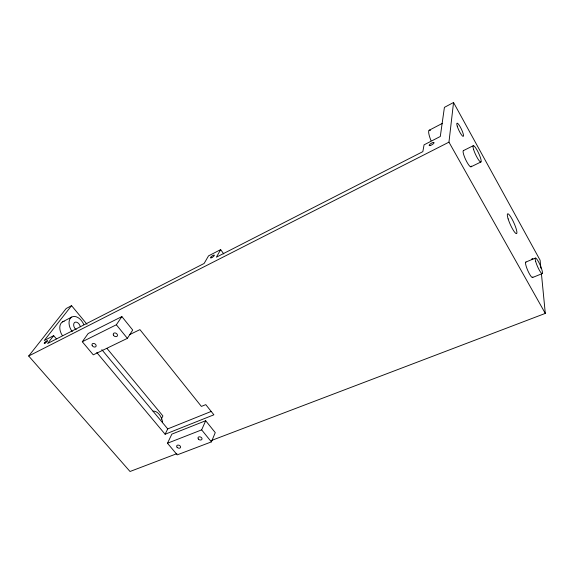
<?xml version="1.0" encoding="UTF-8"?>
<svg xmlns="http://www.w3.org/2000/svg" width="574" height="574" viewBox="0 0 574 574"><rect width="100%" height="100%" fill="white"/><g stroke="black" fill="none" stroke-linecap="round" stroke-linejoin="round"><path stroke-width="0.86" d="M211.239 440.574L545.3 313.404L448.961 142.151L453.546 102.509L444.412 107.367L440.301 136.483L424.064 144.849L422.837 151.636L216.398 257.181L220.667 249.625L223.788 253.945M211.397 441.887L215.257 432.631L205.679 420.72L171.863 434.131L167.472 443.243L177.222 454.859L211.397 441.887L201.653 429.876L205.679 420.72M96.776 352.508L165.111 434.245L167.737 428.907L211.268 411.414M161.308 419.085L162.901 415.949L106.958 348.396M127.371 338.359L132.702 330.036L121.875 316.583L88.166 333.53L82.29 341.745L93.282 354.847L127.371 338.359L116.343 324.769L121.875 316.583M56.41 338.861L53.669 335.647L47.613 343.482L204.114 263.466L208.534 255.875L220.667 249.625M86.975 324.267L71.563 305.655L44.263 340.497L53.669 335.647M176.914 453.647L130.025 471.491L28.7 356.016L66.204 308.503L71.563 305.655M62.48 321.892L71.671 317.092M429.122 130.291L442.289 123.41M28.7 356.016L448.961 142.151M463.361 150.646L473.249 145.71M82.29 341.745L116.343 324.769M471.046 166.79L480.962 161.961M129.451 334.707L139.927 329.62L201.388 406.414L205.772 404.627L213.887 414.808L165.111 434.245M525.784 262.088L535.434 258.078M532.564 277.515L542.265 273.59M167.472 443.243L201.653 429.876M101.835 349.681L167.737 428.907M453.546 102.509L540.105 260.201L540.88 268.18M541.404 273.497L545.3 313.404M531.94 259.505A6.78 1.205 66.4 0 1 532.93 259.039M471.304 166.065A8.94 1.758 64.9 0 1 466.016 160.347A8.94 1.758 64.9 0 1 463.649 150.603M532.816 276.89A8.431 1.564 66.4 0 1 528.051 271.143A8.431 1.564 66.4 0 1 526.049 262.074M62.207 335.324A10.569 6.981 60.7 0 1 64.137 321.289M431.038 140.709A13.704 3.014 64.4 0 1 430.45 130.463M153.036 411.178A10.052 6.199 68.7 0 1 162.621 422.701M76.177 329.72A4.527 2.942 60.9 0 1 73.673 324.475A4.527 2.942 60.9 0 1 76.751 322.258A4.527 2.942 60.9 0 1 80.31 326.721M72.252 331.679A10.648 6.917 60.9 0 1 71.592 317.142A10.648 6.917 60.9 0 1 83.754 324.439M508.141 218.902A10.87 1.987 65.8 0 0 516.435 233.64A10.87 1.987 65.8 0 0 511.728 218.522A10.87 1.987 65.8 0 0 508.141 218.902M457.22 126.108A7.304 1.385 64.6 0 0 463.075 136.375A7.304 1.385 64.6 0 0 460.183 126.818A7.304 1.385 64.6 0 0 457.22 126.108M45.009 343.144A2.131 0.466 -38.7 0 0 47.606 340.755A2.131 0.466 -38.7 0 0 45.145 342.018A2.131 0.466 -38.7 0 0 45.009 343.144M211.77 257.654A2.361 0.624 -36 0 0 214.332 255.136A2.361 0.624 -36 0 0 211.153 256.772A2.361 0.624 -36 0 0 211.77 257.654M430.242 145.538A2.834 0.804 -31.1 0 0 434.066 142.768A2.834 0.804 -31.1 0 0 430.514 143.787A2.834 0.804 -31.1 0 0 430.242 145.538M92.184 345.562A2.239 1.629 31.8 0 0 95.793 346.646A2.239 1.629 31.8 0 0 94.201 343.539A2.239 1.629 31.8 0 0 92.184 345.562M113.422 335.123A2.274 1.686 31.4 0 0 117.103 336.213A2.274 1.686 31.4 0 0 115.532 333.035A2.274 1.686 31.4 0 0 113.422 335.123M177.079 447.254A2.059 1.442 24.1 0 0 180.466 447.605A2.059 1.442 24.1 0 0 178.385 445.101A2.059 1.442 24.1 0 0 177.079 447.254M198.374 439.045A2.117 1.507 23.2 0 0 201.869 439.397A2.117 1.507 23.2 0 0 199.766 436.814A2.117 1.507 23.2 0 0 198.374 439.045M473.607 149.534A8.997 1.665 64.9 0 0 480.703 162.019A8.997 1.665 64.9 0 0 476.972 149.979A8.997 1.665 64.9 0 0 473.607 149.534M535.693 261.565A8.474 1.478 66.4 0 0 542.028 273.619A8.474 1.478 66.4 0 0 538.799 262.34A8.474 1.478 66.4 0 0 535.693 261.565"/></g></svg>
